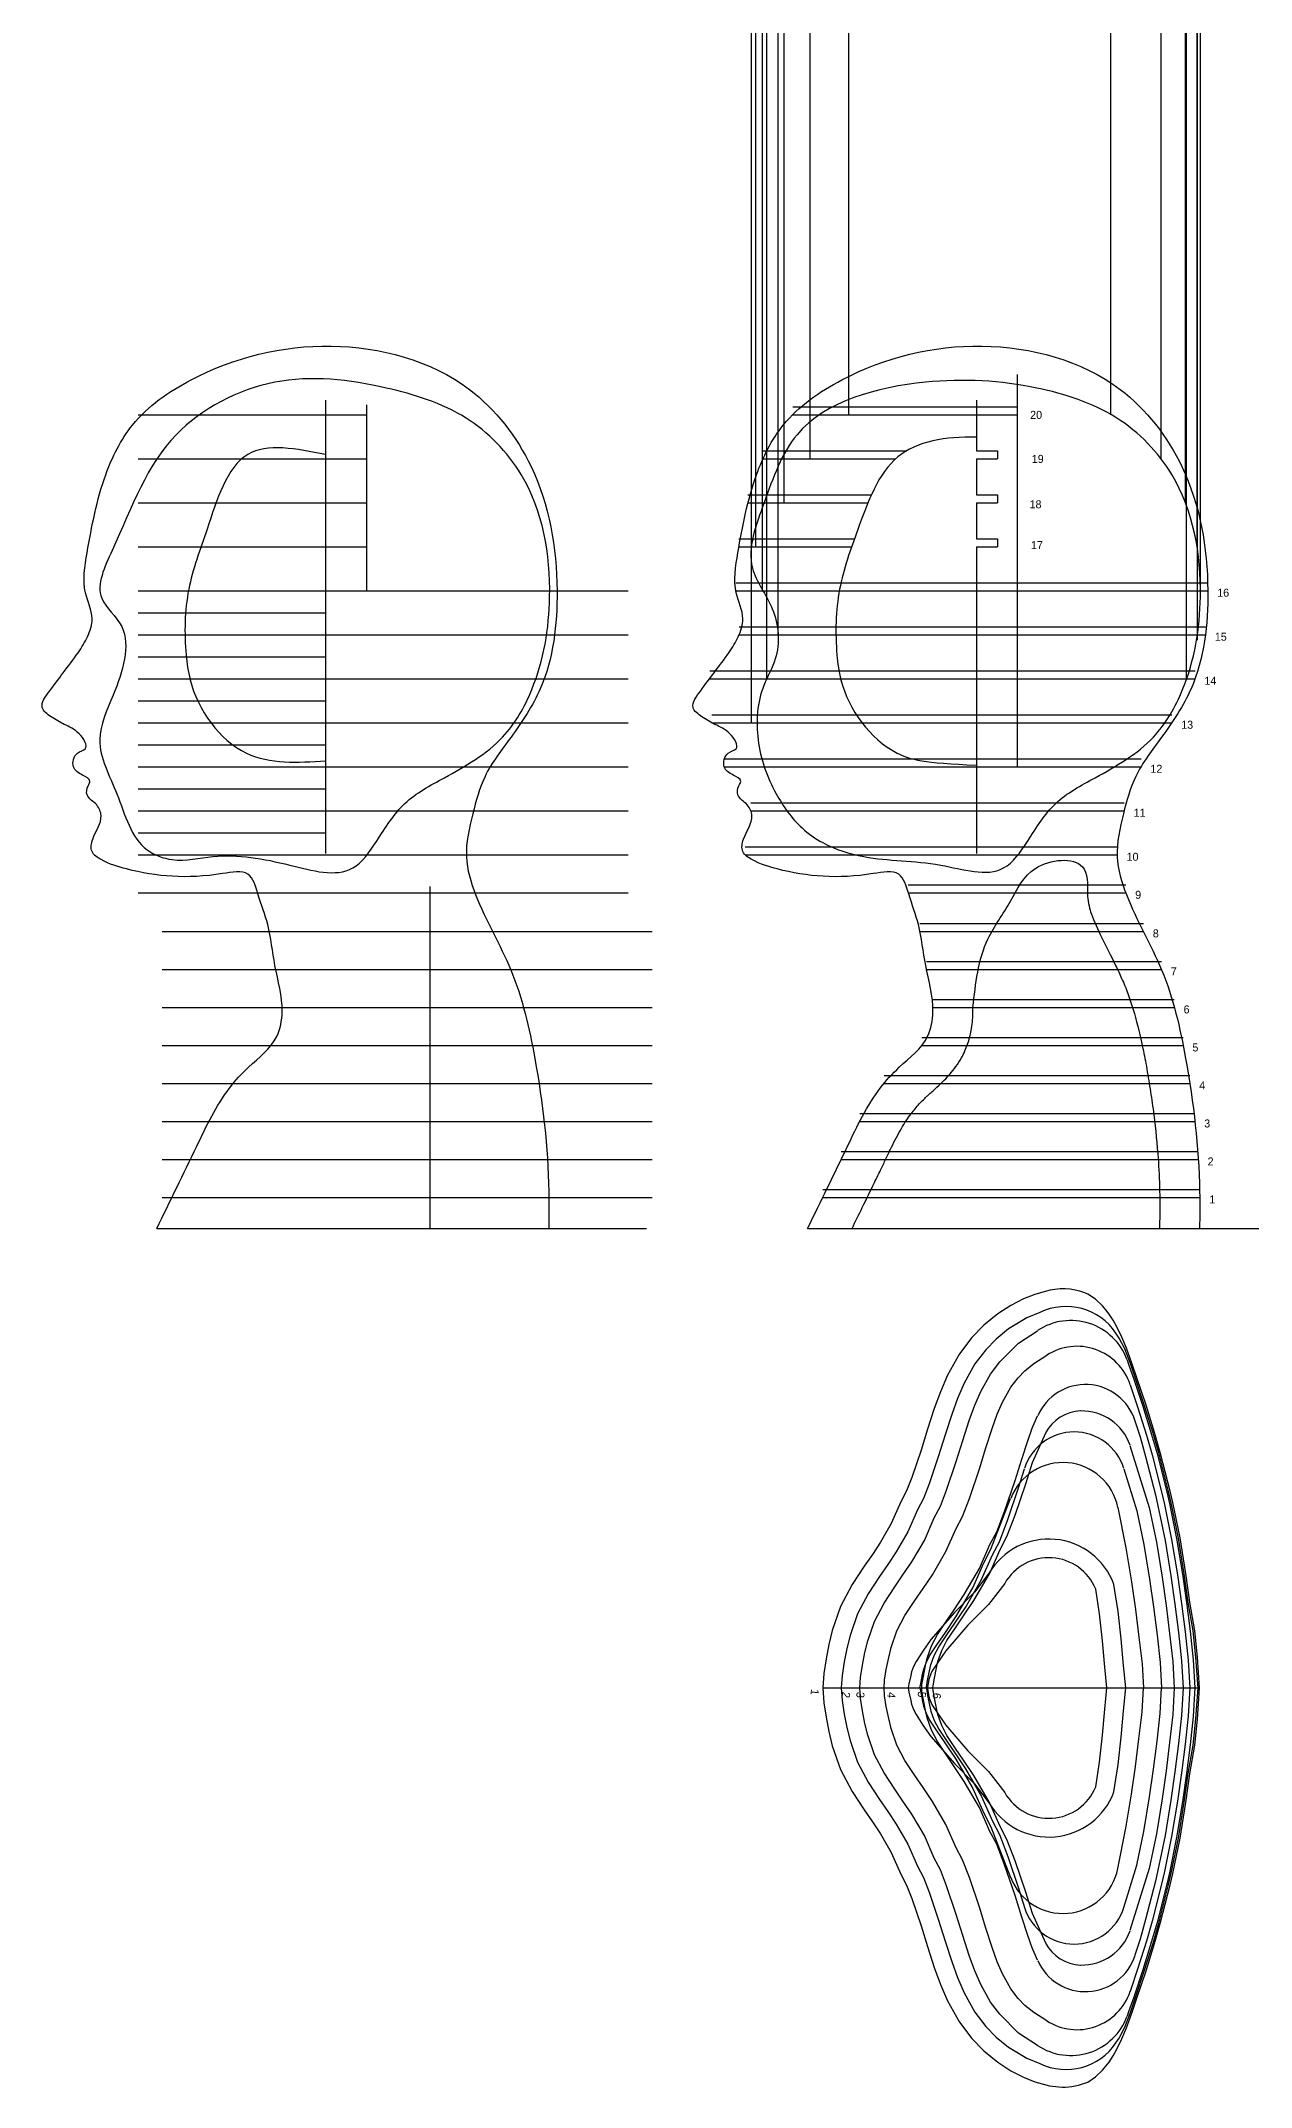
# Model space of a CAD drawing. Extents: x 461 to 4773, y -458 to 1730.
# Drawn here: x 461 to 1066, y -458 to 565 of the extents above; entities that cross this region are included whole.
import ezdxf

# ---------------------------------------------------------------- set-up
doc = ezdxf.new("R2010")
doc.units = 0
doc.header["$MEASUREMENT"] = 0
doc.layers.get('0').update_dxf_attribs({"linetype": 'CONTINUOUS'})

msp = doc.modelspace()

# ---------------------------------------------------------------- linework, layer by layer
at = {"color": 5, "linetype": 'Continuous'}
for p, q in [((815.9, 224.3), (815.9, 1080.4)), ((1020.6, 356.3), (1020.6, 1078.4)), ((845.2, 356.3), (845.2, 926.5)), ((821.7, 360.3), (893.5, 360.3)), ((928.3, 360.3), (938.8, 360.3)), ((821.7, 356.3), (888, 356.3)), ((928.3, 356.3), (938.8, 356.3)), ((796, 228.3), (1026, 228.3)), ((796, 224.3), (1026, 224.3)), ((894.3, 143.3), (1003, 143.3)), ((894.3, 139.3), (1003, 139.3)), ((870, 29), (1037.5, 29)), ((870, 25), (1037.5, 25)), ((997.1, -310.1), (997.1, -310.1))]:
    msp.add_line(p, q, dxfattribs=at)
at = {"color": 2, "linetype": 'Continuous'}
for p, q in [((821.4, 290.3), (821.4, 1080.4)), ((1040.4, 290.3), (1040.4, 1078.2)), ((808, 294.3), (1044, 294.3)), ((808, 290.3), (1044, 290.3)), ((812.7, 162.3), (998.6, 162.3)), ((812.7, 158.3), (998.6, 158.3)), ((906.6, 86), (1027.2, 86)), ((906.6, 82), (1027.2, 82))]:
    msp.add_line(p, q, dxfattribs=at)
at = {"color": 4, "linetype": 'Continuous'}
for p, q in [((823.6, 246.3), (823.6, 1080.3)), ((1033.4, 246.3), (1033.4, 1078.2)), ((795, 250.3), (1037.6, 250.3)), ((795, 246.3), (1037.6, 246.3)), ((900.1, 124), (1011.8, 124)), ((900.1, 120), (1011.8, 120)), ((882.2, 48), (1035, 48)), ((882.2, 44), (1035, 44))]:
    msp.add_line(p, q, dxfattribs=at)
at = {"color": 6, "linetype": 'Continuous'}
for p, q in [((829.3, 268.3), (829.3, 1080.3)), ((1038.8, 265.5), (1038.8, 1078.2)), ((809.8, 272.3), (1042.8, 272.3)), ((809.8, 268.3), (1042.8, 268.3)), ((903.4, 105), (1020.8, 105)), ((903.4, 101), (1020.8, 101)), ((901, 67), (1031.6, 67)), ((901, 63), (1031.6, 63))]:
    msp.add_line(p, q, dxfattribs=at)
at = {"color": 3, "linetype": 'Continuous'}
for p, q in [((864.6, 378.3), (864.6, 1079.9)), ((995.6, 378.3), (995.6, 1078.6)), ((836.5, 382.3), (948.7, 382.3)), ((836.5, 378.3), (948.7, 378.3))]:
    msp.add_line(p, q, dxfattribs=at)
at = {"linetype": 'Continuous'}
for p, q in [((1032.9, 334.3), (1032.9, 1078.2)), ((832.2, 334.3), (832.2, 904.5)), ((603, 385.5), (603, 159)), ((623.4, 383.2), (623.4, 290.3)), ((928.3, 385.5), (928.3, 360.3)), ((509.4, 378.3), (623.4, 378.3)), ((938.8, 360.3), (938.8, 356.3)), ((509.4, 356.3), (623.4, 356.3)), ((928.3, 356.3), (928.3, 338.3)), ((814.1, 338.3), (875.9, 338.3)), ((928.3, 338.3), (938.8, 338.3)), ((938.8, 338.3), (938.8, 334.3)), ((509.4, 334.3), (623.4, 334.3)), ((814.1, 334.3), (874.1, 334.3)), ((928.3, 334.3), (938.8, 334.3)), ((928.3, 334.3), (928.3, 316.3)), ((509.4, 312.3), (623.4, 312.3)), ((928.3, 312.3), (928.3, 159)), ((938.8, 316.3), (938.8, 312.3)), ((509.4, 290.3), (754.2, 290.3)), ((509.4, 279.3), (603, 279.3)), ((509.4, 268.3), (754.2, 268.3)), ((509.4, 257.3), (603, 257.3)), ((509.4, 246.3), (754.2, 246.3)), ((509.4, 235.3), (603, 235.3)), ((509.4, 224.3), (754.2, 224.3)), ((509.4, 213.3), (603, 213.3)), ((509.4, 202.3), (754.2, 202.3)), ((509.4, 191.3), (603, 191.3)), ((815.6, 184.3), (1002.2, 184.3)), ((509.4, 180.3), (754.2, 180.3)), ((815.6, 180.3), (1002.2, 180.3)), ((509.4, 169.3), (603, 169.3)), ((509.4, 158.3), (754.2, 158.3)), ((509.4, 139.3), (754.2, 139.3)), ((655.2, 142.5), (655.2, -28.5)), ((521.4, 120), (766.3, 120)), ((521.4, 101), (766.3, 101)), ((521.4, 82), (766.3, 82)), ((521.4, 63), (766.3, 63)), ((521.4, 44), (766.3, 44)), ((521.4, 25), (766.3, 25)), ((521.4, 6), (766.3, 6)), ((851.5, -9), (1039.9, -9)), ((521.4, -13), (766.3, -13)), ((851.5, -13), (1039.9, -13)), ((518.6, -28.5), (763.5, -28.5)), ((962.7, -60), (957.5, -61.5)), ((962.7, -60), (957.5, -61.5)), ((984.1, -61.3), (982.5, -60.7)), ((987.8, -63.8), (984.1, -61.3)), ((939, -71.2), (932, -76.9)), ((939, -71.2), (932, -76.9)), ((945.6, -67), (939, -71.2)), ((945.6, -67), (939, -71.2)), ((951.9, -63.7), (945.6, -67)), ((951.9, -63.7), (945.6, -67)), ((957.5, -61.5), (951.9, -63.7)), ((957.5, -61.5), (951.9, -63.7)), ((960.1, -70.5), (953.6, -73.2)), ((991.4, -67.2), (987.8, -63.8)), ((993.1, -69.2), (991.4, -67.2)), ((994.7, -71.3), (993.1, -69.2)), ((996.7, -74.4), (994.7, -71.3)), ((932, -76.9), (926, -83)), ((932, -76.9), (926, -83)), ((944.4, -78.7), (938.2, -83.8)), ((953.6, -73.2), (944.4, -78.7)), ((949.3, -85.8), (958.9, -79.6)), ((998.5, -77.6), (996.7, -74.4)), ((999.7, -83.3), (998.1, -80.8)), ((1001.1, -82.9), (998.5, -77.6)), ((919.8, -91.2), (913.9, -101.8)), ((919.8, -91.2), (913.9, -101.8)), ((926, -83), (919.8, -91.2)), ((926, -83), (919.8, -91.2)), ((933, -89.1), (927.5, -96.2)), ((938.2, -83.8), (933, -89.1)), ((940, -95.1), (949.3, -85.8)), ((957, -96), (963.5, -91.8)), ((1002.6, -88.7), (999.7, -83.3)), ((1003.3, -88.4), (1001.1, -82.9)), ((1005.3, -96), (1002.6, -88.7)), ((1006, -95.8), (1003.3, -88.4)), ((913.9, -101.8), (910.3, -110.1)), ((913.9, -101.8), (910.3, -110.1)), ((927.5, -96.2), (922.2, -105.9)), ((930.5, -110), (935.3, -101.3)), ((935.3, -101.3), (940, -95.1)), ((949.2, -103.1), (952.6, -99.6)), ((952.6, -99.6), (957, -96)), ((1003.7, -94.2), (1004.4, -96.3)), ((1004.4, -96.3), (1007, -103.8)), ((1007.8, -103.5), (1005.3, -96)), ((1008.6, -103.2), (1006, -95.8)), ((910.3, -110.1), (907.2, -118.5)), ((910.3, -110.1), (907.2, -118.5)), ((922.2, -105.9), (918.9, -113.5)), ((927.5, -116.9), (930.5, -110)), ((941.4, -115.4), (945.5, -107.9)), ((945.5, -107.9), (949.2, -103.1)), ((1005.2, -106.6), (1009, -118.1)), ((1007, -103.8), (1011.5, -117.4)), ((1012.3, -117.1), (1007.8, -103.5)), ((1013.1, -116.8), (1008.6, -103.2)), ((907.2, -118.5), (903.9, -128.9)), ((907.2, -118.5), (903.9, -128.9)), ((916, -121.5), (912.7, -131.7)), ((918.9, -113.5), (916, -121.5)), ((924.7, -124.5), (927.5, -116.9)), ((936.2, -128.5), (938.7, -121.4)), ((938.7, -121.4), (941.4, -115.4)), ((956.2, -128.4), (958.9, -122.1)), ((1009, -118.1), (1013.3, -131.8)), ((1011.5, -117.4), (1015.7, -131)), ((1016.6, -130.8), (1012.3, -117.1)), ((1017.4, -130.5), (1013.1, -116.8)), ((903.9, -128.9), (900.7, -139.3)), ((903.9, -128.9), (900.7, -139.3)), ((912.7, -131.7), (909.4, -142.1)), ((921.5, -134.5), (924.7, -124.5)), ((933, -138.1), (936.2, -128.5)), ((954, -134.6), (956.2, -128.4)), ((956.3, -145.5), (963, -130.7)), ((1007.6, -124.7), (1010.1, -132.7)), ((1010.1, -132.7), (1012.9, -142.5)), ((1013.3, -131.8), (1016.1, -141.6)), ((1015.7, -131), (1018.6, -140.9)), ((1019.5, -140.7), (1016.6, -130.8)), ((1020.2, -140.5), (1017.4, -130.5)), ((900.7, -139.3), (896, -153)), ((900.7, -139.3), (896, -153)), ((909.4, -142.1), (904.7, -156.2)), ((918.2, -145), (921.5, -134.5)), ((929.8, -148.7), (933, -138.1)), ((951, -143.8), (954, -134.6)), ((1005.1, -136.9), (1014.7, -168)), ((1012.9, -142.5), (1017.8, -161.6)), ((1016.1, -141.6), (1021, -160.8)), ((1018.6, -140.9), (1023.5, -160.2)), ((1024.4, -160), (1019.5, -140.7)), ((1025.2, -159.8), (1020.2, -140.5)), ((896, -153), (893.4, -159.7)), ((896, -153), (893.4, -159.7)), ((913.4, -159.3), (918.2, -145)), ((924.8, -163.5), (929.8, -148.7)), ((947.7, -154.5), (951, -143.8)), ((949.4, -158.2), (952.4, -148.6)), ((953, -156.2), (956.3, -145.5)), ((1002.1, -148.6), (1008.6, -169.6)), ((893.4, -159.7), (890.6, -165.2)), ((893.4, -159.7), (890.6, -165.2)), ((901.8, -163.5), (898.9, -169.1)), ((904.7, -156.2), (901.8, -163.5)), ((910.3, -167.3), (913.4, -159.3)), ((921.3, -172.4), (924.8, -163.5)), ((935.6, -188.8), (945.4, -163.4)), ((942.4, -169.9), (947.7, -154.5)), ((944.1, -174), (949.4, -158.2)), ((947.7, -171.8), (953, -156.2)), ((1017.8, -161.6), (1019, -167.1)), ((1021, -160.8), (1022.3, -166.4)), ((1023.5, -160.2), (1024.8, -165.9)), ((1025.7, -165.7), (1024.4, -160)), ((1026.5, -165.5), (1025.2, -159.8)), ((890.6, -165.2), (885.8, -176)), ((890.6, -165.2), (885.8, -176)), ((898.9, -169.1), (894, -180.2)), ((902.3, -184.4), (907.2, -173.1)), ((907.2, -173.1), (910.3, -167.3)), ((918.2, -178.4), (921.3, -172.4)), ((938.5, -180.1), (942.4, -169.9)), ((943.6, -182.4), (947.7, -171.8)), ((999, -168), (1003.1, -188.1)), ((1008.6, -169.6), (1012, -186.5)), ((1014.7, -168), (1018.3, -185.3)), ((1019, -167.1), (1022.6, -184.5)), ((1022.3, -166.4), (1025.9, -183.9)), ((1024.8, -165.9), (1028.4, -183.4)), ((1029.3, -183.3), (1025.7, -165.7)), ((1030.1, -183.1), (1026.5, -165.5)), ((885.8, -176), (880.4, -185.3)), ((885.8, -176), (880.4, -185.3)), ((894, -180.2), (888.2, -190.2)), ((913.1, -190), (918.2, -178.4)), ((935.1, -186.5), (938.5, -180.1)), ((939.8, -185.1), (944.1, -174)), ((940.2, -188.9), (943.6, -182.4)), ((1025.9, -183.9), (1028.8, -201.7)), ((1028.4, -183.4), (1031.4, -201.3)), ((1032.2, -201.2), (1029.3, -183.3)), ((1033, -201), (1030.1, -183.1)), ((876.4, -191.4), (872.2, -197.3)), ((876.4, -191.4), (872.2, -197.3)), ((880.4, -185.3), (876.4, -191.4)), ((880.4, -185.3), (876.4, -191.4)), ((888.2, -190.2), (884, -196.5)), ((896, -195.1), (902.3, -184.4)), ((906.3, -201.6), (913.1, -190)), ((929.9, -198.5), (935.1, -186.5)), ((930.9, -204), (936.3, -191.7)), ((932.1, -195.6), (935.6, -188.8)), ((934.9, -201.1), (940.2, -188.9)), ((936.3, -191.7), (939.8, -185.1)), ((1003.1, -188.1), (1005.9, -205.2)), ((1012, -186.5), (1014.9, -203.8)), ((1018.3, -185.3), (1021.2, -202.8)), ((1022.6, -184.5), (1025.5, -202.2)), ((872.2, -197.3), (866.3, -206.4)), ((872.2, -197.3), (866.3, -206.4)), ((879.9, -202.5), (874.2, -211.1)), ((884, -196.5), (879.9, -202.5)), ((887.5, -207.7), (891.6, -201.7)), ((891.6, -201.7), (896, -195.1)), ((901.7, -208.5), (906.3, -201.6)), ((922.2, -211.5), (929.9, -198.5)), ((922.8, -217.9), (930.9, -204)), ((926.6, -208.1), (932.1, -195.6)), ((927, -214.5), (934.9, -201.1)), ((1014.9, -203.8), (1016.8, -217.7)), ((1021.2, -202.8), (1023.1, -216.9)), ((1025.5, -202.2), (1027.5, -216.3)), ((1028.8, -201.7), (1030.8, -215.9)), ((1031.4, -201.3), (1033.4, -215.5)), ((1034.2, -215.4), (1032.2, -201.2)), ((1035, -215.3), (1033, -201)), ((866.3, -206.4), (860.4, -217.5)), ((866.3, -206.4), (860.4, -217.5)), ((874.2, -211.1), (868.9, -221.2)), ((882.2, -215.8), (887.5, -207.7)), ((892.6, -222), (897.6, -214.4)), ((897.6, -214.4), (901.7, -208.5)), ((917.2, -219.1), (922.2, -211.5)), ((918, -222.7), (926.6, -208.1)), ((921.8, -222.2), (927, -214.5)), ((1005.9, -205.2), (1007.9, -218.9)), ((860.4, -217.5), (856.3, -229.4)), ((860.4, -217.5), (856.3, -229.4)), ((868.9, -221.2), (865.2, -232)), ((874, -234.6), (877.4, -224.9)), ((877.4, -224.9), (882.2, -215.8)), ((888.5, -229.7), (892.6, -222)), ((908.8, -231.5), (913.2, -224.9)), ((912.6, -230.9), (918, -222.7)), ((913.2, -224.9), (917.2, -219.1)), ((917.5, -225.8), (922.8, -217.9)), ((917.8, -228.1), (921.8, -222.2)), ((1007.9, -218.9), (1009.6, -232.8)), ((1016.8, -217.7), (1018.6, -231.8)), ((1023.1, -216.9), (1024.9, -231)), ((1027.5, -216.3), (1029.3, -230.5)), ((1030.8, -215.9), (1032.6, -230.1)), ((1033.4, -215.5), (1035.1, -229.8)), ((1036.7, -229.7), (1034.2, -215.4)), ((1037.5, -229.6), (1035, -215.3)), ((856.3, -229.4), (854.6, -236.5)), ((856.3, -229.4), (854.6, -236.5)), ((865.2, -232), (863.6, -238.4)), ((872.6, -240.4), (874, -234.6)), ((885.7, -238), (888.5, -229.7)), ((905.8, -237.2), (908.8, -231.5)), ((908.6, -236.7), (912.6, -230.9)), ((909.5, -237.6), (913.5, -231.6)), ((911, -239.4), (913.6, -234.4)), ((913.5, -231.6), (917.5, -225.8)), ((913.6, -234.4), (917.8, -228.1)), ((1009.6, -232.8), (1011.1, -246.2)), ((1018.6, -231.8), (1020.1, -245.5)), ((1024.9, -231), (1026.5, -244.9)), ((1029.3, -230.5), (1030.8, -244.6)), ((1032.6, -230.1), (1034.2, -244.3)), ((1035.1, -229.8), (1036.7, -244.1)), ((1038, -242.8), (1036.7, -229.7)), ((1038.8, -242.8), (1037.5, -229.6)), ((853.2, -243.6), (852, -250.9)), ((853.2, -243.6), (852, -250.9)), ((854.6, -236.5), (853.2, -243.6)), ((854.6, -236.5), (853.2, -243.6)), ((862.3, -245.2), (861.2, -251.9)), ((863.6, -238.4), (862.3, -245.2)), ((871.4, -246.8), (872.6, -240.4)), ((883.3, -249), (884.5, -243)), ((884.5, -243), (885.7, -238)), ((902.8, -247), (903.7, -243.3)), ((903.2, -245.6), (904.9, -242.2)), ((903.7, -243.3), (905.8, -237.2)), ((904.9, -242.2), (908.6, -236.7)), ((905.6, -246.7), (907.2, -242)), ((907.2, -242), (909.5, -237.6)), ((908.3, -248.2), (909.1, -244.9)), ((909.1, -244.9), (911, -239.4)), ((1020.1, -245.5), (1020.8, -258.2)), ((1026.5, -244.9), (1027.2, -258.2)), ((1030.8, -244.6), (1031.6, -258.2)), ((1034.2, -244.3), (1035, -258.2)), ((1036.7, -244.1), (1037.5, -258.2)), ((1039.2, -258.3), (1038, -242.8)), ((1039.9, -258.2), (1038.8, -242.8)), ((852, -250.9), (851.5, -258.2)), ((852, -250.9), (851.5, -258.2)), ((861.2, -251.9), (860.8, -258.2)), ((870, -258.2), (870.4, -253)), ((870.4, -253), (871.4, -246.8)), ((882.2, -258.2), (882.4, -254.3)), ((882.4, -254.3), (883.3, -249)), ((900.5, -256), (901.3, -251.5)), ((901.1, -256.5), (901.8, -252.3)), ((901.3, -251.5), (901.9, -249.3)), ((901.8, -252.3), (902.8, -247)), ((901.9, -249.3), (903.2, -245.6)), ((903.4, -257.8), (903.9, -254.4)), ((903.9, -254.4), (904.9, -249.6)), ((904.9, -249.6), (905.6, -246.7)), ((906.7, -257.1), (907.3, -253.3)), ((907.3, -253.3), (908.3, -248.2)), ((1011.1, -246.2), (1011.8, -258.2)), ((851.5, -258.2), (1039.9, -258.2)), ((851.5, -258.2), (852, -265.6)), ((851.5, -258.2), (852, -265.6)), ((852, -265.6), (853.2, -272.8)), ((852, -265.6), (853.2, -272.8)), ((860.8, -258.2), (860.8, -258.2)), ((860.8, -258.2), (860.8, -258.2)), ((860.8, -258.2), (861.2, -264.5)), ((861.2, -264.5), (862.3, -271.2)), ((870.4, -263.5), (870, -258.2)), ((870, -258.2), (870, -258.2)), ((870, -258.2), (870, -258.2)), ((871.4, -269.6), (870.4, -263.5)), ((882.4, -262.1), (882.2, -258.2)), ((882.2, -258.2), (882.2, -258.2)), ((882.2, -258.2), (882.2, -258.2)), ((883.3, -267.5), (882.4, -262.1)), ((900.1, -258.2), (900.5, -256)), ((900.1, -258.2), (900.5, -260.4)), ((900.5, -260.4), (901.3, -264.9)), ((901, -258.2), (901.1, -256.5)), ((901.1, -260), (901, -258.2)), ((901, -258.2), (901, -258.2)), ((901, -258.2), (901, -258.2)), ((901.8, -264.1), (901.1, -260)), ((901.3, -264.9), (901.9, -267.2)), ((902.8, -269.4), (901.8, -264.1)), ((903.4, -258.2), (903.4, -257.8)), ((903.4, -258.2), (903.4, -258.6)), ((903.4, -258.6), (903.9, -262)), ((903.9, -262), (904.9, -266.8)), ((906.6, -258.2), (906.7, -257.1)), ((906.7, -259.4), (906.6, -258.2)), ((906.6, -258.2), (906.6, -258.2)), ((906.6, -258.2), (906.6, -258.2)), ((907.3, -263.2), (906.7, -259.4)), ((908.3, -268.2), (907.3, -263.2)), ((1011.1, -270.2), (1011.8, -258.2)), ((1020.1, -271), (1020.8, -258.2)), ((1027.2, -258.2), (1026.5, -271.5)), ((1031.6, -258.2), (1030.8, -271.9)), ((1035, -258.2), (1034.2, -272.2)), ((1037.5, -258.2), (1036.7, -272.4)), ((1038, -273.6), (1039.2, -258.2)), ((1038.8, -273.7), (1039.9, -258.2)), ((853.2, -272.8), (854.6, -280)), ((853.2, -272.8), (854.6, -280)), ((862.3, -271.2), (863.6, -278)), ((872.6, -276), (871.4, -269.6)), ((874, -281.8), (872.6, -276)), ((884.5, -273.4), (883.3, -267.5)), ((885.7, -278.4), (884.5, -273.4)), ((901.9, -267.2), (903.2, -270.8)), ((903.7, -273.1), (902.8, -269.4)), ((903.2, -270.8), (904.9, -274.2)), ((905.8, -279.2), (903.7, -273.1)), ((904.9, -266.8), (905.6, -269.7)), ((904.9, -274.2), (908.6, -279.7)), ((905.6, -269.7), (907.2, -274.5)), ((907.2, -274.5), (909.5, -278.8)), ((909.1, -271.5), (908.3, -268.2)), ((911, -277), (909.1, -271.5)), ((1009.6, -283.6), (1011.1, -270.2)), ((1018.6, -284.7), (1020.1, -271)), ((1026.5, -271.5), (1024.9, -285.4)), ((1030.8, -271.9), (1029.3, -285.9)), ((1034.2, -272.2), (1032.6, -286.3)), ((1036.7, -272.4), (1035.1, -286.6)), ((1036.7, -286.7), (1038, -273.6)), ((1037.5, -286.8), (1038.8, -273.7)), ((854.6, -280), (856.3, -287.1)), ((854.6, -280), (856.3, -287.1)), ((863.6, -278), (865.2, -284.5)), ((865.2, -284.5), (868.9, -295.2)), ((877.4, -291.6), (874, -281.8)), ((888.5, -286.7), (885.7, -278.4)), ((908.8, -284.9), (905.8, -279.2)), ((908.6, -279.7), (912.6, -285.6)), ((913.2, -291.5), (908.8, -284.9)), ((909.5, -278.8), (913.5, -284.8)), ((913.6, -282), (911, -277)), ((912.6, -285.6), (918, -293.7)), ((913.5, -284.8), (917.5, -290.6)), ((917.8, -288.4), (913.6, -282)), ((1007.9, -297.5), (1009.6, -283.6)), ((1016.8, -298.7), (1018.6, -284.7)), ((1024.9, -285.4), (1023.1, -299.6)), ((1029.3, -285.9), (1027.5, -300.1)), ((1032.6, -286.3), (1030.8, -300.6)), ((856.3, -287.1), (860.4, -298.9)), ((856.3, -287.1), (860.4, -298.9)), ((868.9, -295.2), (874.2, -305.3)), ((882.2, -300.6), (877.4, -291.6)), ((892.6, -294.5), (888.5, -286.7)), ((897.6, -302), (892.6, -294.5)), ((917.2, -297.4), (913.2, -291.5)), ((917.5, -290.6), (922.8, -298.6)), ((921.8, -294.2), (917.8, -288.4)), ((918, -293.7), (926.6, -308.4)), ((927, -301.9), (921.8, -294.2)), ((1035.1, -286.6), (1033.4, -300.9)), ((1034.2, -301), (1036.7, -286.7)), ((1035, -301.1), (1037.5, -286.8)), ((860.4, -298.9), (866.3, -310)), ((860.4, -298.9), (866.3, -310)), ((874.2, -305.3), (879.9, -313.9)), ((887.5, -308.8), (882.2, -300.6)), ((901.7, -307.9), (897.6, -302)), ((922.2, -304.9), (917.2, -297.4)), ((929.9, -317.9), (922.2, -304.9)), ((922.8, -298.6), (930.9, -312.5)), ((934.9, -315.4), (927, -301.9)), ((1005.9, -311.2), (1007.9, -297.5)), ((1014.9, -312.6), (1016.8, -298.7)), ((1023.1, -299.6), (1021.2, -313.6)), ((1027.5, -300.1), (1025.5, -314.2)), ((1030.8, -300.6), (1028.8, -314.8)), ((1033.4, -300.9), (1031.4, -315.1)), ((1032.2, -315.3), (1034.2, -301)), ((1033, -315.4), (1035, -301.1)), ((866.3, -310), (872.2, -319.1)), ((866.3, -310), (872.2, -319.1)), ((879.9, -313.9), (884, -319.9)), ((891.6, -314.7), (887.5, -308.8)), ((896, -321.3), (891.6, -314.7)), ((906.3, -314.9), (901.7, -307.9)), ((913.1, -326.5), (906.3, -314.9)), ((926.6, -308.4), (932.1, -320.8)), ((930.9, -312.5), (936.3, -324.8)), ((940.2, -327.5), (934.9, -315.4)), ((1003.1, -328.3), (1005.9, -311.2)), ((1012, -330), (1014.9, -312.6)), ((1021.2, -313.6), (1018.3, -331.1)), ((1025.5, -314.2), (1022.6, -331.9)), ((1028.8, -314.8), (1025.9, -332.5)), ((1031.4, -315.1), (1028.4, -333)), ((1029.3, -333.2), (1032.2, -315.3)), ((1030.1, -333.3), (1033, -315.4)), ((872.2, -319.1), (876.4, -325.1)), ((872.2, -319.1), (876.4, -325.1)), ((876.4, -325.1), (880.4, -331.1)), ((876.4, -325.1), (880.4, -331.1)), ((884, -319.9), (888.2, -326.2)), ((888.2, -326.2), (894, -336.2)), ((902.3, -332), (896, -321.3)), ((918.2, -338.1), (913.1, -326.5)), ((935.1, -329.9), (929.9, -317.9)), ((932.1, -320.8), (935.6, -327.6)), ((936.3, -324.8), (939.8, -331.4)), ((880.4, -331.1), (885.8, -340.4)), ((880.4, -331.1), (885.8, -340.4)), ((894, -336.2), (898.9, -347.3)), ((907.2, -343.3), (902.3, -332)), ((938.5, -336.3), (935.1, -329.9)), ((935.6, -327.6), (945.4, -353)), ((942.4, -346.6), (938.5, -336.3)), ((939.8, -331.4), (944.1, -342.5)), ((943.6, -334), (940.2, -327.5)), ((947.7, -344.6), (943.6, -334)), ((999, -348.5), (1003.1, -328.3)), ((1008.6, -346.8), (1012, -330)), ((1018.3, -331.1), (1014.7, -348.4)), ((1022.6, -331.9), (1019, -349.3)), ((1025.9, -332.5), (1022.3, -350)), ((1028.4, -333), (1024.8, -350.6)), ((1025.7, -350.8), (1029.3, -333.2)), ((1026.5, -350.9), (1030.1, -333.3)), ((885.8, -340.4), (890.6, -351.3)), ((885.8, -340.4), (890.6, -351.3)), ((898.9, -347.3), (901.8, -352.9)), ((910.3, -349.1), (907.2, -343.3)), ((921.3, -344.1), (918.2, -338.1)), ((924.8, -353), (921.3, -344.1)), ((947.7, -361.9), (942.4, -346.6)), ((944.1, -342.5), (949.4, -358.2)), ((953, -360.2), (947.7, -344.6)), ((1002.1, -367.9), (1008.6, -346.8)), ((890.6, -351.3), (893.4, -356.7)), ((890.6, -351.3), (893.4, -356.7)), ((893.4, -356.7), (896, -363.4)), ((893.4, -356.7), (896, -363.4)), ((901.8, -352.9), (904.7, -360.3)), ((913.4, -357.1), (910.3, -349.1)), ((918.2, -371.5), (913.4, -357.1)), ((929.8, -367.7), (924.8, -353)), ((1014.7, -348.4), (1005.1, -379.5)), ((1017.8, -354.8), (1012.9, -373.9)), ((1021, -355.6), (1016.1, -374.8)), ((1019, -349.3), (1017.8, -354.8)), ((1023.5, -356.2), (1018.6, -375.5)), ((1019.5, -375.7), (1024.4, -356.4)), ((1020.2, -375.9), (1025.2, -356.6)), ((1022.3, -350), (1021, -355.6)), ((1024.8, -350.6), (1023.5, -356.2)), ((1024.4, -356.4), (1025.7, -350.8)), ((1025.2, -356.6), (1026.5, -350.9)), ((896, -363.4), (900.7, -377.1)), ((896, -363.4), (900.7, -377.1)), ((904.7, -360.3), (909.4, -374.3)), ((933, -378.3), (929.8, -367.7)), ((951, -372.7), (947.7, -361.9)), ((949.4, -358.2), (952.4, -367.9)), ((956.3, -371), (953, -360.2)), ((900.7, -377.1), (903.9, -387.5)), ((900.7, -377.1), (903.9, -387.5)), ((909.4, -374.3), (912.7, -384.8)), ((921.5, -382), (918.2, -371.5)), ((936.2, -388), (933, -378.3)), ((954, -381.9), (951, -372.7)), ((963, -385.7), (956.3, -371)), ((1012.9, -373.9), (1010.1, -383.7)), ((1016.1, -374.8), (1013.3, -384.7)), ((1018.6, -375.5), (1015.7, -385.4)), ((1016.6, -385.7), (1019.5, -375.7)), ((1017.4, -385.9), (1020.2, -375.9)), ((903.9, -387.5), (907.2, -397.9)), ((903.9, -387.5), (907.2, -397.9)), ((912.7, -384.8), (916, -394.9)), ((924.7, -391.9), (921.5, -382)), ((938.7, -395), (936.2, -388)), ((956.2, -388.1), (954, -381.9)), ((958.9, -394.3), (956.2, -388.1)), ((1010.1, -383.7), (1007.6, -391.7)), ((1013.3, -384.7), (1009, -398.3)), ((1015.7, -385.4), (1011.5, -399.1)), ((1012.3, -399.3), (1016.6, -385.7)), ((1013.1, -399.6), (1017.4, -385.9)), ((907.2, -397.9), (910.3, -406.4)), ((907.2, -397.9), (910.3, -406.4)), ((916, -394.9), (918.9, -402.9)), ((927.5, -399.5), (924.7, -391.9)), ((941.4, -401.1), (938.7, -395)), ((1009, -398.3), (1005.2, -409.9)), ((910.3, -406.4), (913.9, -414.6)), ((910.3, -406.4), (913.9, -414.6)), ((918.9, -402.9), (922.2, -410.5)), ((930.5, -406.4), (927.5, -399.5)), ((935.3, -415.2), (930.5, -406.4)), ((945.5, -408.5), (941.4, -401.1)), ((949.2, -413.4), (945.5, -408.5)), ((1011.5, -399.1), (1007, -412.7)), ((1007.8, -412.9), (1012.3, -399.3)), ((1008.6, -413.2), (1013.1, -399.6)), ((913.9, -414.6), (919.8, -425.3)), ((913.9, -414.6), (919.8, -425.3)), ((922.2, -410.5), (927.5, -420.2)), ((940, -421.3), (935.3, -415.2)), ((952.6, -416.9), (949.2, -413.4)), ((957, -420.4), (952.6, -416.9)), ((1007, -412.7), (1004.4, -420.1)), ((1005.3, -420.4), (1007.8, -412.9)), ((1006, -420.7), (1008.6, -413.2)), ((919.8, -425.3), (926, -433.4)), ((919.8, -425.3), (926, -433.4)), ((927.5, -420.2), (933, -427.4)), ((933, -427.4), (938.2, -432.7)), ((949.3, -430.7), (940, -421.3)), ((963.5, -424.6), (957, -420.4)), ((999.7, -433.2), (1002.6, -427.8)), ((1001.1, -433.5), (1003.3, -428.1)), ((1002.6, -427.8), (1005.3, -420.4)), ((1003.3, -428.1), (1006, -420.7)), ((1004.4, -420.1), (1003.7, -422.2)), ((926, -433.4), (932, -439.5)), ((926, -433.4), (932, -439.5)), ((932, -439.5), (939, -445.2)), ((932, -439.5), (939, -445.2)), ((938.2, -432.7), (944.4, -437.7)), ((944.4, -437.7), (953.6, -443.2)), ((958.9, -436.9), (949.3, -430.7)), ((996.7, -442.1), (998.5, -438.8)), ((998.1, -435.6), (999.7, -433.2)), ((998.5, -438.8), (1001.1, -433.5)), ((939, -445.2), (945.6, -449.5)), ((939, -445.2), (945.6, -449.5)), ((945.6, -449.5), (951.9, -452.7)), ((945.6, -449.5), (951.9, -452.7)), ((953.6, -443.2), (960.1, -445.9)), ((987.8, -452.6), (991.4, -449.3)), ((991.4, -449.3), (993.1, -447.3)), ((993.1, -447.3), (994.7, -445.2)), ((994.7, -445.2), (996.7, -442.1)), ((951.9, -452.7), (957.5, -455)), ((951.9, -452.7), (957.5, -455)), ((957.5, -455), (964.8, -457)), ((957.5, -455), (962.7, -456.4)), ((964.8, -457), (969.5, -457.6)), ((982.5, -455.7), (984.1, -455.2)), ((984.1, -455.2), (987.8, -452.6))]:
    msp.add_line(p, q, dxfattribs=at)
at = {"color": 1, "linetype": 'Continuous'}
for p, q in [((1038.7, 312.3), (1038.7, 1078.2)), ((818, 312.3), (818, 882.5)), ((948.7, 398.3), (948.7, 202.3)), ((809.6, 316.3), (867.4, 316.3)), ((809.6, 312.3), (866, 312.3)), ((928.3, 316.3), (938.8, 316.3)), ((928.3, 312.3), (938.8, 312.3)), ((802.3, 206.3), (1010.6, 206.3)), ((802.3, 202.3), (1010.6, 202.3)), ((860.8, 10), (1039.2, 10)), ((860.8, 6), (1039.2, 6)), ((843.9, -28.5), (1039.9, -28.5)), ((1039.9, -28.5), (2112.8, -28.5))]:
    msp.add_line(p, q, dxfattribs=at)
at = {"color": 5, "linetype": 'Continuous'}
for points in [[(895.9, -250.2), (895.5, -252), (894.6, -256.1), (894.3, -258.2), (894.6, -260.3), (895.5, -264.5), (895.9, -266.2), (896.9, -269), (898.2, -271.5), (901.6, -276.7), (905.6, -282.5), (917.3, -296), (927.4, -306.1), (927.4, -306.1), (934.7, -315.7, 0.629955), (997.1, -310.1), (999.2, -296.5), (1000.7, -282.7), (1001.9, -269.6), (1003, -258.2), (1001.9, -246.9), (1000.7, -233.7), (999.2, -219.9), (997.1, -206.4), (997.1, -206.4, 0.629955), (934.7, -200.7), (927.4, -210.3), (927.4, -210.3), (917.3, -220.4), (905.6, -234), (901.6, -239.8), (898.2, -244.9), (896.9, -247.4)], [(904.9, -252.9), (904.6, -254), (903.9, -257.8), (903.8, -258.2), (903.9, -258.7), (904.6, -262.5), (904.9, -263.6), (905.5, -265.3), (906.2, -266.7), (909.3, -271.4), (913, -276.7), (924.1, -289.6), (934.4, -299.9), (942.5, -310.5, 0.624543), (988, -307.6), (989.9, -295.3), (991.3, -281.7), (992.6, -268.7), (993.5, -258.2), (992.6, -247.8), (991.3, -234.7), (989.9, -221.1), (988, -208.8, 0.624543), (942.5, -205.9), (934.4, -216.5), (924.1, -226.8), (913, -239.7), (909.3, -245), (906.2, -249.7), (905.5, -251.2)]]:
    msp.add_lwpolyline(points, format="xyb", close=True, dxfattribs=at)
at = {"linetype": 'Continuous'}
for centre, radius, start, end in [((971.5, -90.7), 32, 69.9087, 106.0404), ((973.1, -97.7), 30.2, 34.1492, 115.5298), ((975.5, -104.5), 30, 20.1209, 123.6054), ((978.6, -115.4), 28, 18.3625, 122.6882), ((982.8, -132.5), 26, 17.3097, 156.5076), ((981.1, -140.2), 20.5, 91.9615, 152.4215), ((981, -145.3), 25.6, 19.2293, 91.2028), ((977.2, -156.2), 26, 17.1859, 162.862), ((971.6, -173.5), 28, 11.4934, 158.857), ((971.6, -342.9), 28, 201.143, 348.5066), ((977.2, -360.2), 26, 197.138, 342.8141), ((981.1, -376.2), 20.5, 207.5785, 268.0385), ((981, -371.1), 25.6, 268.7972, 340.7707), ((982.8, -384), 26, 203.4924, 342.6903), ((978.6, -401), 28, 237.3118, 341.6375), ((975.5, -411.9), 30, 236.3946, 339.8791), ((973.1, -418.7), 30.2, 244.4702, 325.8508), ((971.5, -425.7), 32, 266.4476, 290.0913)]:
    msp.add_arc(centre, radius, start, end, dxfattribs=at)
at = {"color": 1, "linetype": 'Continuous'}
for points in [[(518.6, -28.5), (538.6, 12.6), (555, 41.7), (564.5, 52.1), (578.6, 67.5), (581.3, 79.8), (577.7, 103), (574.1, 123.4), (569.2, 138.7), (564.2, 148.6), (551.5, 148.9), (503.5, 151.2), (490.8, 155.9), (486.3, 159.9), (486.6, 166.1), (490.8, 177.9), (488.6, 183.2), (483.8, 188.3), (484.3, 192.8), (485.2, 195), (481.5, 198.1), (477, 202.3), (479, 209.1), (482.9, 211.3), (479.8, 218.8), (472.4, 223.5), (465.8, 227.3), (461.4, 231.9), (465.2, 240.3), (471.9, 249.3), (479.3, 259.3), (484, 267.3), (486.3, 276.3), (483, 289.2), (483.8, 309.2), (493.1, 348.2), (506.5, 373.1), (535.8, 395.7), (605.8, 412.6), (674.9, 390.9), (705.7, 352.4), (718.7, 290.3), (710.3, 241.3), (695.7, 217.1), (682.7, 197.5), (676.6, 178.8), (673.4, 157.3), (678, 138.4), (695.6, 100.8), (707.6, 56.4), (714.6, -10.1), (714.6, -28.5)], [(662.4, 196.8), (642.7, 184), (628.5, 165), (616.6, 151.7), (585.2, 153.1), (546.7, 157.4), (526.3, 155.9), (513.9, 160.7), (498.7, 188.7), (490.1, 215.8), (496.8, 238.1), (502.5, 256.2), (501.1, 272.4), (491.1, 286.6), (496.3, 310.4), (528.4, 368.3), (577.6, 394.5), (633.3, 391.6), (673.2, 376.6), (700.8, 348.4), (715, 287.3), (706.1, 240.9), (691.5, 217.1), (662.4, 196.8)], [(926.6, 82), (934.1, 116.2), (945.4, 135.1), (958, 151.6), (981.3, 152.3), (983.9, 138.2)]]:
    msp.add_spline(points, degree=3, dxfattribs=at)
at = {"color": 5, "linetype": 'Continuous'}
for points in [[(843.9, -28.5), (863.9, 12.6), (880.3, 41.7), (889.8, 52.1), (903.9, 67.5), (906.6, 79.8), (903, 103), (899.3, 123.4), (894.5, 138.7), (889.5, 148.6), (876.8, 148.9), (828.8, 151.2), (816.1, 155.9), (811.6, 159.9), (811.9, 166.1), (816.1, 177.9), (813.8, 183.2), (809.1, 188.3), (809.6, 192.8), (810.5, 195), (806.8, 198.1), (802.3, 202.3), (804.3, 209.1), (808.2, 211.3), (805.1, 218.8), (797.6, 223.5), (791.1, 227.3), (786.7, 231.9), (790.5, 240.3), (797.2, 249.3), (804.6, 259.3), (809.3, 267.3), (811.6, 276.3), (808.3, 289.2), (809.1, 309.2), (818.4, 348.2), (831.8, 373.1), (861.1, 395.7), (931.1, 412.6), (1000.2, 390.9), (1031, 352.4), (1044, 290.3), (1035.6, 241.3), (1020.9, 217.1), (1008, 197.5), (1001.8, 178.8), (998.7, 157.3), (1003.3, 138.4), (1020.9, 100.8), (1032.9, 56.4), (1039.9, -10.1), (1039.9, -28.5)], [(987.7, 196.8), (968, 184), (953.8, 165), (941.9, 151.7), (910.5, 153.1), (872, 157.4), (851.5, 164.4), (841.2, 171.7), (828.3, 188.7), (819.2, 215.8), (822.1, 243), (827.8, 256.2), (826.3, 281.3), (816.4, 301.6), (822.2, 334.3), (838.7, 368.3), (902.8, 394.5), (958.6, 391.6), (998.5, 376.6), (1026, 348.4), (1040.3, 287.3), (1031.4, 240.9), (1016.8, 217.1), (987.7, 196.8)]]:
    msp.add_spline(points, degree=3, dxfattribs=at)
at = {"linetype": 'Continuous'}
msp.add_spline([(603, 358.4), (564.1, 358.4), (543.8, 321.1), (534.6, 291), (533.3, 258.2), (535.3, 245.8), (563.5, 209.1), (603, 205.2)], degree=3, dxfattribs=at)
at = {"color": 5, "linetype": 'Continuous'}
msp.add_open_spline([(928.3, 367.1), (912.9, 367.3), (884.2, 363.1), (870.1, 323.8), (858.2, 291.2), (857.6, 264.8), (861.5, 234.7), (880.2, 209.3), (902.1, 204.2), (928.3, 203.1)], degree=3, knots=[4.501059, 4.501059, 4.501059, 4.501059, 14.931518, 25.55552, 33.427789, 41.619967, 44.769089, 56.330756, 61.768043, 61.768043, 61.768043, 61.768043], dxfattribs=at)
at = {"color": 1, "linetype": 'Continuous'}
for points, knots in [([(983.9, 138.2), (983.8, 136.6), (984.8, 131.5), (986.4, 126.7), (988.3, 122.5), (992.9, 112.9), (995.6, 107.8), (999, 100.8), (1000, 98.6), (1001.5, 95.2), (1002.1, 94), (1003.1, 91.5), (1003.6, 90.2), (1005, 86.3), (1005.9, 83.7), (1008.3, 75.6), (1009.7, 69.9), (1011.7, 60.7), (1012.4, 57.4), (1013.7, 50.2), (1014.3, 46.4), (1015.5, 38.9), (1016.1, 35.1), (1017.6, 23.8), (1018.4, 16.3), (1019.4, 3.4), (1019.7, -2.1), (1019.9, -10.1), (1020, -12.7), (1020, -18.1), (1020, -20.8), (1019.9, -25.2), (1019.9, -26.7), (1019.9, -28.3)], [243.16842, 243.16842, 243.16842, 243.16842, 244.927057, 244.927057, 247.990819, 247.990819, 252.289195, 252.289195, 254.257499, 254.257499, 255.453764, 255.453764, 256.650029, 256.650029, 259.042558, 259.042558, 263.827617, 263.827617, 266.507287, 266.507287, 269.482109, 269.482109, 272.456931, 272.456931, 278.406574, 278.406574, 282.730158, 282.730158, 284.832961, 284.832961, 286.935764, 286.935764, 288.128031, 288.128031, 288.128031, 288.128031]), ([(866.2, -28.5), (867.9, -25), (869.6, -21.5), (873.3, -13.8), (875.4, -9.7), (878.5, -3.2), (879.7, -0.8), (881.7, 3.4), (882.6, 5.3), (884.2, 8.8), (885.1, 10.5), (887.5, 15.4), (889.2, 18.6), (892.4, 24.2), (894, 26.7), (896.3, 29.7), (897, 30.5), (898.3, 32.2), (899, 33), (900.4, 34.5), (901.1, 35.2), (902.3, 36.3), (902.7, 36.8), (903.6, 37.7), (904.1, 38), (905, 38.9), (905.5, 39.3), (907.1, 40.8), (908.3, 41.8), (911.3, 44.6), (913.2, 46.5), (917.1, 51), (919.1, 53.7), (921.5, 57.9), (922, 59.1), (923.1, 61.4), (923.5, 62.5), (924.7, 65.9), (925.3, 68.2), (926.2, 73.3), (926.5, 76.1), (926.6, 79.9), (926.6, 81), (926.6, 82)], [2.456158, 2.456158, 2.456158, 2.456158, 5.389197, 5.389197, 8.816193, 8.816193, 10.796641, 10.796641, 12.269515, 12.269515, 13.742389, 13.742389, 16.688136, 16.688136, 19.51073, 19.51073, 20.571296, 20.571296, 21.631862, 21.631862, 22.577433, 22.577433, 23.199982, 23.199982, 23.726164, 23.726164, 24.252346, 24.252346, 25.304709, 25.304709, 26.776246, 26.776246, 28.247782, 28.247782, 28.750945, 28.750945, 29.254107, 29.254107, 30.260432, 30.260432, 31.579497, 31.579497, 32.105684, 32.105684, 32.105684, 32.105684])]:
    msp.add_open_spline(points, degree=3, knots=knots, dxfattribs=at)

# ---------------------------------------------------------------- texts
at = {"color": 3, "linetype": 'Continuous', "insert": (955.2, 380.2), "char_height": 4, "width": 30.284, "attachment_point": 1}
msp.add_mtext('20', dxfattribs=at)
at = {"color": 5, "linetype": 'Continuous', "char_height": 4, "width": 30.284, "attachment_point": 1}
for s, insert in [('19', (956, 358.2)), ('13', (1030.7, 225.3)), ('9', (1007.7, 140.3)), ('3', (1042.2, 26))]:
    msp.add_mtext(s, dxfattribs=dict(at, insert=insert))
at = {"linetype": 'Continuous', "char_height": 4, "width": 30.284, "attachment_point": 1}
for s, insert in [('18', (954.9, 335.5)), ('11', (1006.9, 181.3)), ('1', (1044.7, -12))]:
    msp.add_mtext(s, dxfattribs=dict(at, insert=insert))
at = {"color": 1, "linetype": 'Continuous', "char_height": 4, "width": 30.284, "attachment_point": 1}
for s, insert in [('17', (955.6, 315.1)), ('12', (1015.3, 203.3)), ('2', (1043.9, 7))]:
    msp.add_mtext(s, dxfattribs=dict(at, insert=insert))
at = {"color": 2, "linetype": 'Continuous', "char_height": 4, "width": 30.284, "attachment_point": 1}
for s, insert in [('16', (1048.7, 291.3)), ('10', (1003.4, 159.3)), ('6', (1031.9, 83))]:
    msp.add_mtext(s, dxfattribs=dict(at, insert=insert))
at = {"color": 6, "linetype": 'Continuous', "char_height": 4, "width": 30.284, "attachment_point": 1}
for s, insert in [('15', (1047.5, 269.3)), ('7', (1025.5, 102)), ('5', (1036.3, 64))]:
    msp.add_mtext(s, dxfattribs=dict(at, insert=insert))
at = {"color": 4, "linetype": 'Continuous', "char_height": 4, "width": 30.284, "attachment_point": 1}
for s, insert in [('14', (1042.3, 247.3)), ('8', (1016.5, 121)), ('4', (1039.7, 45))]:
    msp.add_mtext(s, dxfattribs=dict(at, insert=insert))
at = {"color": 6, "linetype": 'Continuous', "insert": (849.7, -259), "char_height": 4, "width": 30.284, "attachment_point": 1, "rotation": 264.002}
msp.add_mtext('1', dxfattribs=at)
at = {"linetype": 'Continuous', "char_height": 4, "width": 30.284, "attachment_point": 1, "rotation": 264.002}
for s, insert in [('2', (865.3, -260.4)), ('3', (872.5, -260.4)), ('4', (888, -260.5)), ('5', (903.2, -260.2)), ('6', (910.7, -260.9))]:
    msp.add_mtext(s, dxfattribs=dict(at, insert=insert))

doc.saveas('drawing.dxf')
